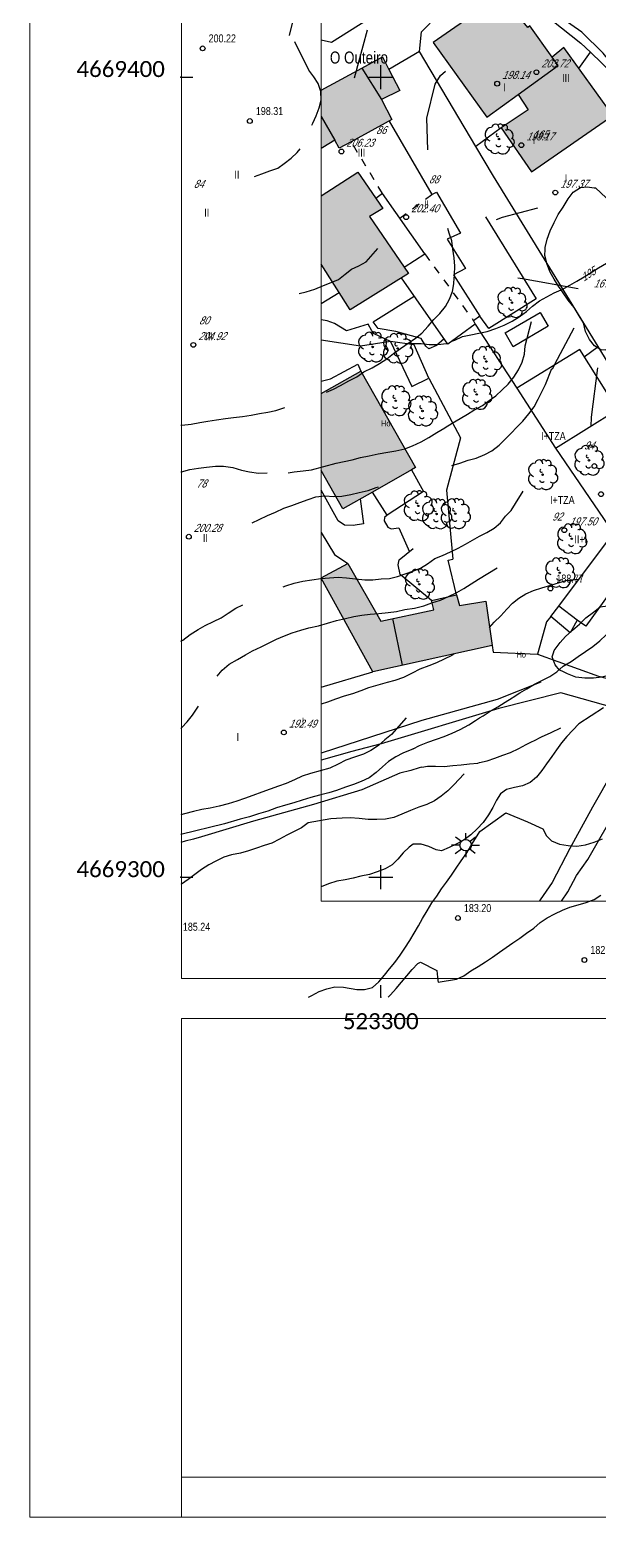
# Model space of a CAD drawing. Header units: metres. Extents: x 523256 to 524015, y 4669220 to 4669814.
# Drawn here: x 523256.1 to 523327.3, y 4669220 to 4669405.9 of the extents above; entities that cross this region are included whole.
import ezdxf
from ezdxf.enums import TextEntityAlignment as Align

# ---------------------------------------------------------------- set-up
doc = ezdxf.new("R2010")
doc.units = ezdxf.units.M
doc.header["$MEASUREMENT"] = 0
doc.header["$PDSIZE"] = -1
doc.linetypes.add('CONTINU', pattern=[0, 0])
doc.linetypes.add('DISCONT', pattern=[2, 1, -1])
for name, color, linetype in [('023000 Texto lugar', 7, 'Continuous'), ('031006 Cota terreno', 9, 'Continuous'), ('031007 Cota edificio', 7, 'Continuous'), ('032011 Curva cada 1 m', 40, 'Continuous'), ('032015 Curva cada 5 m', 34, 'Continuous'), ('032022 Curva cada 1 m de baja fiabilidad', 40, 'Continuous'), ('032023 Curva cada 5 m de baja fiabilidad', 34, 'Continuous'), ('033006 Texto cota terreno', 9, 'Continuous'), ('033007 Texto cota edificio', 9, 'Continuous'), ('033015 Texto curva maestra', 42, 'Continuous'), ('042002 Arroyo', 4, 'Continuous'), ('052001 Edificacion', 2, 'Continuous'), ('052004 Porche Tejavana', 7, 'Continuous'), ('052006 Division alturas', 9, 'Continuous'), ('052007 Medianera principal', 7, 'Continuous'), ('052016 Cobertizo', 7, 'Continuous'), ('052019 Cubierta edificio auxiliar', 9, 'DISCONT'), ('052020 Edificacion alero', 2, 'Continuous'), ('052024 Horreo', 7, 'Continuous'), ('052027 Edificacion por pie_alero', 2, 'Continuous'), ('053000 Textos varios', 7, 'Continuous'), ('053006 Texto altura edificio', 7, 'Continuous'), ('053009 Texto altura edificio predominante', 7, 'Continuous'), ('063002 Texto portal', 7, 'Continuous'), ('072001 Borde aglomerado u hormigon', 7, 'Continuous'), ('072003 Camino', 7, 'Continuous'), ('072027 Pavimento', 9, 'Continuous'), ('082001 Valla Alambrada', 7, 'ALAMBRADA'), ('082002 Muro Tapia', 6, 'Continuous'), ('082003 Puerta', 7, 'Continuous'), ('082009 Linde Antigua', 104, 'Continuous'), ('101001 Arbol', 3, 'Continuous'), ('102002 Zona arbolada', 3, 'MASA'), ('141002 Farola pie', 7, 'Continuous'), ('990001 Sombreados', 7, 'Continuous'), ('992007 Cuadricula', 7, 'Continuous'), ('993007 Textos cuadricula', 7, 'Continuous')]:
    doc.layers.add(name, color=color, linetype=linetype)
doc.layers.add('992006 Lineas cajetin', color=7, linetype='Continuous', lineweight=0)
doc.styles.add('Legend', font='calibri.ttf')
doc.styles.get("Standard").update_dxf_attribs({"font": 'arial.ttf'})
doc.linetypes.add('ALAMBRADA', pattern='A,3,[131,GEOGRAMA.SHX,S=0.5,R=0,X=0,Y=0],3', length=6)
doc.linetypes.add('MASA', pattern='A,0.0001,[130,GEOGRAMA.SHX,S=0.5,R=180,X=0,Y=0],-2.9', length=2.9001)

# ---------------------------------------------------------------- blocks, each defined once
blk = doc.blocks.new('COTAP')
at = {"color": 0}
blk.add_circle((0, 0), 0.3, dxfattribs=at)
blk = doc.blocks.new('ARBOL')
at = {"color": 0}
blk.add_circle((0, 0), 0.0939, dxfattribs=at)
for centre, radius, start, end in [((0.16, 1.55), 0.336, 23.1565, 160.4665), ((-0.9, 0.61), 0.852, 92.28, 254.58), ((-0.45, 1.37), 0.48, 359.2878, 173.6078), ((-0.15, 0.51), 0.192, 119.14, 310.56), ((0.7, 1.41), 0.384, 301.578, 139.328), ((1.05, 0.46), 0.708, 319.8556, 114.7656), ((1.31, -0.4), 0.612, 235.5275, 62.0275), ((-0.89, -0.54), 0.888, 142.64, 266.54), ((-0.48, -1.08), 0.72, 213.78, 295.32), ((-0.06, -0.61), 0.336, 189.64, 323.88), ((0.48, -1), 0.852, 224.67, 0.24)]:
    blk.add_arc(centre, radius, start, end, dxfattribs=at)
blk = doc.blocks.new('FAROLA')
at = {"color": 0}
for p, q in [((-0.71, 0), (-1.79, 0)), ((-1.26, 1.02), (-0.51, 0.49)), ((0, 0.71), (0, 1.51)), ((1.21, 0.98), (0.55, 0.45)), ((0.71, 0), (1.71, 0)), ((-1.3, -1.04), (-0.51, -0.48)), ((0, -0.71), (0, -1.51)), ((1.17, -1.04), (0.51, -0.49))]:
    blk.add_line(p, q, dxfattribs=at)
blk.add_circle((0, 0), 0.71, dxfattribs=at)

msp = doc.modelspace()

# ---------------------------------------------------------------- hatches: boundary and pattern name
at = {"layer": '990001 Sombreados', "true_color": 0xafafaf}
for points in [[(523321.44849, 4669402.49038), (523318.63849, 4669406.41038), (523318.39849, 4669406.18038), (523316.45849, 4669408.51038), (523315.33849, 4669407.66038), (523315.17849, 4669407.77038), (523315.01849, 4669407.87038), (523314.83849, 4669407.95038), (523314.65849, 4669408.01038), (523314.46849, 4669408.05038), (523314.27849, 4669408.08038), (523314.08849, 4669408.09038), (523313.89849, 4669408.08038), (523313.70849, 4669408.05038), (523313.52849, 4669408.00038), (523313.34849, 4669407.93038), (523312.64849, 4669408.54038), (523306.53849, 4669404.32038), (523313.25849, 4669394.97038), (523317.18849, 4669397.81038), (523322.19849, 4669401.44038)], [(523321.44849, 4669402.49038), (523322.89849, 4669403.69038), (523329.03849, 4669395.21038), (523318.84849, 4669388.15038), (523315.05849, 4669393.66038), (523318.44849, 4669395.89038), (523317.18849, 4669397.81038), (523322.19849, 4669401.44038)], [(523292.54849, 4669395.05654), (523292.54849, 4669398.35033), (523297.62849, 4669401.12038), (523300.20849, 4669402.52038), (523301.00849, 4669400.96038), (523302.37849, 4669398.31038), (523300.10849, 4669397.19038), (523301.36849, 4669394.68038), (523296.29849, 4669391.92038), (523294.81849, 4669391.11038), (523294.24849, 4669392.10038)], [(523292.54849, 4669391.06438), (523292.54849, 4669395.05654), (523294.24849, 4669392.10038), (523292.76849, 4669391.20038)], [(523292.54849, 4669385.13514), (523297.12849, 4669388.13038), (523300.26849, 4669383.57038), (523298.60849, 4669382.58038), (523303.47849, 4669375.43038), (523296.18849, 4669370.90038), (523292.54849, 4669376.61621)], [(523292.54849, 4669360.43696), (523297.51849, 4669363.26038), (523304.34849, 4669351.19038), (523303.85849, 4669350.91038), (523298.94849, 4669348.13038), (523295.25849, 4669346.04038), (523292.54849, 4669350.82746)], [(523292.54849, 4669337.42107), (523295.87849, 4669339.20038), (523300.01849, 4669332.01038), (523306.63849, 4669333.42038), (523306.34849, 4669334.56038), (523309.47849, 4669335.28038), (523309.82849, 4669333.96038), (523313.14849, 4669334.51038), (523313.92849, 4669328.94038), (523299.01849, 4669325.68038), (523292.54849, 4669337.37424)]]:
    msp.add_hatch(color=253, dxfattribs=at).paths.add_polyline_path(points, flags=0)

# ---------------------------------------------------------------- linework, layer by layer
at = {"layer": '032011 Curva cada 1 m'}
for points, elevation in [([(523288.6, 4669405.19), (523290.14, 4669411.53)], 198), ([(523296.73, 4669399.92), (523298.34, 4669405.91)], 197), ([(523291.4, 4669393.98), (523291.49, 4669394.23), (523291.92, 4669395.17), (523292.28, 4669396.16), (523292.53, 4669397.13), (523292.51, 4669398.2), (523292.19, 4669399.2), (523291.62, 4669400.03), (523291.02, 4669400.84), (523289.27, 4669404.42)], 198), ([(523305.9, 4669390.92), (523305.78, 4669394.87), (523306.79, 4669399.09), (523307.46, 4669400.18), (523308.09, 4669400.72)], 196), ([(523284.19, 4669387.55), (523285.12, 4669387.91), (523286.14, 4669388.26), (523287.11, 4669388.61), (523287.91, 4669389.21), (523288.78, 4669389.88), (523289.53, 4669390.58), (523289.92, 4669391.03)], 198), ([(523319.61, 4669383.63), (523315.2, 4669382.46), (523314.42, 4669382.17)], 194), ([(523309.13, 4669374.16), (523309.15, 4669374.26), (523309.23, 4669375.27), (523309.26, 4669376.36), (523309.2, 4669377.42), (523309.03, 4669378.47), (523308.91, 4669379.52), (523308.55, 4669380.5), (523308.39, 4669381.06)], 196), ([(523289.78, 4669372.96), (523290.67, 4669373.15), (523291.75, 4669373.48), (523292.83, 4669373.95), (523293.8, 4669374.32), (523294.73, 4669374.7), (523295.55, 4669375.37), (523296.35, 4669375.99), (523297.27, 4669376.42), (523298.17, 4669376.91), (523299.64, 4669378.57)], 197), ([(523324.67, 4669373.51), (523317.73, 4669374.77), (523317.13, 4669374.88)], 193), ([(523311.64, 4669358.36), (523311.73, 4669358.42), (523312.71, 4669358.96), (523313.56, 4669359.57), (523314.38, 4669360.15), (523315.19, 4669360.9), (523315.94, 4669361.62), (523316.63, 4669362.48), (523317.22, 4669363.42), (523317.68, 4669364.35), (523317.99, 4669365.37), (523318.05, 4669366.39), (523318.85, 4669369.45)], 194), ([(523324.14, 4669368.63), (523321.74, 4669364.07), (523321.44, 4669363.46)], 192), ([(523293.23, 4669360.63), (523294.08, 4669361), (523294.98, 4669361.46), (523295.99, 4669362.02), (523296.99, 4669362.54), (523297.89, 4669363.15), (523298.94, 4669363.67), (523299.84, 4669364.18), (523300.75, 4669364.77), (523301.61, 4669365.44), (523302.46, 4669366.09), (523303.01, 4669366.45)], 196), ([(523308.9, 4669351.45), (523309.87, 4669351.76), (523310.95, 4669352.11), (523311.92, 4669352.37), (523313, 4669352.82), (523313.9, 4669353.29), (523314.83, 4669353.98), (523315.58, 4669354.76), (523316.29, 4669355.48), (523317.04, 4669356.24), (523317.76, 4669356.98), (523318.5, 4669357.9), (523319.19, 4669358.78), (523319.68, 4669359.75), (523320.16, 4669360.66), (523320.59, 4669361.57), (523321.39, 4669363.59)], 193), ([(523327.09, 4669363.64), (523326.3, 4669357.49), (523326.28, 4669356.34)], 191), ([(523275, 4669356.48018), (523275.1, 4669356.49), (523276.29, 4669356.63), (523277.37, 4669356.81), (523278.39, 4669356.97), (523279.44, 4669357.17), (523280.6, 4669357.31), (523281.6, 4669357.43), (523282.71, 4669357.58), (523283.78, 4669357.72), (523284.84, 4669357.94), (523285.86, 4669358.12), (523286.88, 4669358.34), (523287.88, 4669358.64), (523287.99, 4669358.68)], 196), ([(523288.4, 4669350.55), (523289.19, 4669350.64), (523290.31, 4669350.77), (523291.32, 4669350.89), (523294.42, 4669351.74), (523296.43, 4669352.17), (523297.48, 4669352.44), (523298.54, 4669352.64), (523299.69, 4669352.9), (523300.87, 4669353.1), (523301.88, 4669353.3), (523303, 4669353.55), (523303.96, 4669353.91), (523305.06, 4669354.41), (523306.01, 4669354.96), (523307, 4669355.57), (523308.03, 4669356.16), (523308.07, 4669356.19)], 194), ([(523275, 4669350.63763), (523275.07, 4669350.67), (523276.14, 4669350.94), (523277.2, 4669351.12), (523278.2, 4669351.24), (523279.33, 4669351.38), (523280.33, 4669351.37), (523281.5, 4669351.2), (523282.6, 4669350.87), (523283.59, 4669350.67), (523284.7, 4669350.5), (523285.78, 4669350.53)], 194), ([(523283.92, 4669344.28), (523284.81, 4669344.7), (523285.82, 4669345.19), (523286.85, 4669345.63), (523287.88, 4669346.1), (523288.86, 4669346.47), (523289.86, 4669346.81), (523290.91, 4669347.22), (523291.89, 4669347.55), (523293.01, 4669347.65), (523294.14, 4669347.58), (523295.14, 4669347.62), (523296.24, 4669347.81), (523297.3, 4669348.09), (523298.43, 4669348.34), (523299.44, 4669348.68), (523299.71, 4669348.77)], 193), ([(523287.78, 4669336.27), (523288.11, 4669336.4), (523289.18, 4669336.74), (523290.26, 4669336.99), (523291.4, 4669337.16), (523292.5, 4669337.34), (523293.58, 4669337.42), (523294.66, 4669337.48), (523295.71, 4669337.43), (523296.86, 4669337.3), (523297.99, 4669337.18), (523299, 4669337.18), (523300.06, 4669337.28), (523301.11, 4669337.32), (523302.1, 4669337.57), (523303.05, 4669337.9), (523304, 4669338.23), (523304.95, 4669338.61), (523305.86, 4669339.14), (523306.78, 4669339.81), (523307.73, 4669340.22), (523308.73, 4669340.65), (523309.69, 4669341.11), (523310.58, 4669341.63), (523311.46, 4669342.12), (523312.35, 4669342.6), (523313.26, 4669343.06), (523314.17, 4669343.6), (523314.97, 4669344.27), (523315.59, 4669345.11), (523316.3, 4669345.83), (523316.86, 4669346.69), (523317.81, 4669348.24)], 192), ([(523279.54, 4669325.1), (523280.16, 4669325.85), (523281.06, 4669326.64), (523282.07, 4669327.19), (523283.07, 4669327.78), (523283.96, 4669328.28), (523285.03, 4669328.8), (523286.05, 4669329.29), (523286.97, 4669329.74), (523287.96, 4669330.18), (523288.93, 4669330.53), (523289.99, 4669330.89), (523291.01, 4669331.16), (523292.22, 4669331.43), (523293.32, 4669331.73), (523294.48, 4669332.08), (523295.57, 4669332.34), (523296.64, 4669332.58), (523297.62, 4669332.76), (523298.67, 4669332.88), (523299.75, 4669332.97), (523300.91, 4669333.06), (523301.98, 4669333.2), (523303.03, 4669333.44), (523304.22, 4669333.62), (523305.38, 4669333.91), (523306.4, 4669334.27), (523307.48, 4669334.62), (523308.49, 4669335.08), (523309.52, 4669335.59), (523310.41, 4669336.08), (523311.32, 4669336.67), (523312.21, 4669337.26), (523314.57, 4669338.67)], 191), ([(523275, 4669329.49818), (523275.26, 4669329.64), (523276.16, 4669330.34), (523277.15, 4669330.96), (523278.05, 4669331.45), (523279.07, 4669331.95), (523280.03, 4669332.42), (523280.9, 4669332.98), (523281.87, 4669333.6), (523282.74, 4669334.05)], 192), ([(523312.36, 4669319.91), (523312.8, 4669320.18), (523313.68, 4669320.73), (523314.63, 4669321.27), (523315.58, 4669321.86), (523316.43, 4669322.43), (523316.56, 4669322.5)], 188), ([(523275, 4669318.5974), (523275.1, 4669318.7), (523275.8, 4669319.42), (523276.47, 4669320.23), (523277.14, 4669321.24), (523277.22, 4669321.36)], 191), ([(523303.18, 4669319.9), (523301.34, 4669317.82), (523300.53, 4669317.17), (523299.7, 4669316.47), (523298.77, 4669315.83), (523297.85, 4669315.39), (523296.72, 4669315.01), (523295.64, 4669314.61), (523294.66, 4669314.12), (523293.63, 4669313.64), (523292.44, 4669313.28), (523291.21, 4669312.96), (523290.15, 4669312.61), (523289.2, 4669312.17), (523288.19, 4669311.72), (523287.23, 4669311.38), (523286.16, 4669311), (523285.12, 4669310.62), (523284.01, 4669310.22), (523282.95, 4669309.84), (523281.98, 4669309.49), (523280.93, 4669309.18), (523279.79, 4669308.88), (523278.66, 4669308.64), (523277.61, 4669308.44), (523276.6, 4669308.19), (523275.47, 4669307.91), (523275, 4669307.77327)], 189), ([(523321.31, 4669318.1), (523322.51, 4669318.67)], 187), ([(523304.05, 4669316.03), (523303.87, 4669315.94), (523302.77, 4669315.51), (523301.87, 4669315.05), (523300.98, 4669314.46), (523300.23, 4669313.79), (523299.41, 4669313.09), (523298.53, 4669312.4), (523297.53, 4669311.94), (523296.58, 4669311.6), (523295.58, 4669311.23), (523294.45, 4669310.84), (523293.49, 4669310.54), (523292.33, 4669310.24), (523291.26, 4669309.94), (523290.15, 4669309.62), (523289.12, 4669309.29), (523288.07, 4669309.01), (523286.94, 4669308.66), (523285.88, 4669308.26), (523284.72, 4669307.92), (523283.57, 4669307.54), (523282.43, 4669307.24), (523280.46, 4669306.65), (523275, 4669305.33648)], 188), ([(523312.37, 4669314.31), (523313.3, 4669314.55), (523314.25, 4669314.86), (523315.25, 4669315.23), (523316.23, 4669315.57), (523317.26, 4669316.1), (523318.19, 4669316.59), (523318.95, 4669316.94)], 187), ([(523305.12, 4669313.73), (523304.79, 4669313.66), (523303.77, 4669313.33), (523302.39, 4669312.98), (523297.62, 4669310.92), (523291.58, 4669309.09), (523284.08, 4669306.98), (523277.6, 4669305.04), (523276.6, 4669304.76), (523275.55, 4669304.48), (523275, 4669304.34531)], 187), ([(523310.45, 4669312.9), (523309.13, 4669311.53), (523308.38, 4669310.78), (523307.55, 4669310.14), (523306.73, 4669309.54), (523305.76, 4669309.08), (523304.76, 4669308.73), (523303.7, 4669308.35), (523302.62, 4669307.86), (523301.64, 4669307.45), (523300.59, 4669307.26), (523299.49, 4669307.19), (523298.41, 4669307.21), (523297.29, 4669307.35), (523296.18, 4669307.4), (523295.16, 4669307.36), (523293.75, 4669307.27), (523290.93, 4669306.78), (523290.08, 4669306.17), (523289.18, 4669305.71), (523288.27, 4669305.25), (523287.32, 4669304.73), (523286.38, 4669304.26), (523285.42, 4669303.94), (523284.45, 4669303.61), (523283.44, 4669303.31), (523282.44, 4669303), (523281.35, 4669302.78), (523280.36, 4669302.49), (523279.39, 4669302), (523278.5, 4669301.53), (523277.57, 4669300.95), (523276.74, 4669300.35), (523275.9, 4669299.71), (523275.07, 4669299.14), (523275, 4669299.10033)], 186), ([(523290.97286, 4669285), (523291.38, 4669285.19), (523292.31, 4669285.69), (523293.24, 4669286.06), (523294.26, 4669286.28), (523295.33, 4669286.27), (523297.02, 4669285.97), (523297.98, 4669285.96), (523298.98, 4669286.19), (523299.78, 4669286.92), (523300.48, 4669287.75), (523301.11, 4669288.55), (523301.75, 4669289.35), (523302.41, 4669290.27), (523303.02, 4669291.12), (523303.65, 4669292.09), (523304.18, 4669293), (523304.72, 4669293.93), (523305.24, 4669294.83), (523305.79, 4669295.81), (523306.4, 4669296.78), (523307.02, 4669297.63), (523307.61, 4669298.53), (523308.23, 4669299.39), (523308.86, 4669300.23), (523309.44, 4669301.11), (523310.05, 4669302.03), (523310.76, 4669303.05), (523311.27, 4669303.91), (523311.83, 4669304.82), (523312.38, 4669305.71), (523315.64, 4669308.05), (523318.35, 4669306.93), (523320.29, 4669306.06), (523320.71, 4669305.16), (523321.35, 4669304.53), (523322.37, 4669304.13), (523323.42, 4669303.94), (523324.53, 4669303.89), (523325.62, 4669304.05), (523326.7, 4669304.37), (523327.74, 4669304.78)], 184), ([(523300.90741, 4669285), (523301.2, 4669285.3), (523301.93, 4669286.1), (523302.59, 4669286.86), (523303.28, 4669287.67), (523303.93, 4669288.45), (523304.63, 4669289.2), (523304.95, 4669289.38), (523307.03, 4669288.34), (523307.15, 4669287.09), (523307.18, 4669286.86), (523309.49, 4669287.27), (523310.41, 4669287.67), (523311.28, 4669288.28), (523312.2, 4669288.85), (523313.12, 4669289.42), (523313.99, 4669290.01), (523314.85, 4669290.61), (523315.68, 4669291.22), (523316.52, 4669291.79), (523317.41, 4669292.38), (523318.24, 4669292.99), (523319.13, 4669293.64), (523319.93, 4669294.32), (523320.83, 4669294.92), (523321.79, 4669295.43), (523322.71, 4669295.88), (523323.66, 4669296.24), (523324.71, 4669296.56), (523325.69, 4669296.84), (523326.68, 4669297.21), (523327.53, 4669297.77)], 183)]:
    msp.add_lwpolyline(points, dxfattribs=dict(at, elevation=elevation))
at = {"layer": '032015 Curva cada 5 m'}
for points, elevation in [([(523308.89849, 4669366.97038), (523309.27849, 4669367.13038), (523310.22849, 4669367.56038), (523311.27849, 4669367.79038), (523312.26849, 4669367.98038), (523313.32849, 4669368.18038), (523314.37849, 4669368.56038), (523315.41849, 4669368.97038), (523316.41849, 4669369.48038), (523317.31849, 4669370.04038), (523318.20849, 4669370.69038), (523318.98849, 4669371.36038), (523319.83849, 4669372.04038), (523320.77849, 4669372.54038), (523321.70849, 4669373.04038), (523322.56849, 4669373.39038)], 195), ([(523303.02849, 4669366.69038), (523304.03849, 4669366.68038), (523305.06849, 4669366.68038), (523306.06849, 4669366.59038), (523307.13849, 4669366.58038), (523308.23849, 4669366.70038), (523308.29849, 4669366.73038)], 195), ([(523313.60849, 4669331.22038), (523314.18849, 4669331.88038), (523315.00849, 4669332.65038), (523315.74849, 4669333.48038), (523316.46849, 4669334.24038), (523317.26849, 4669334.86038), (523318.13849, 4669335.40038), (523319.10849, 4669335.81038), (523320.13849, 4669336.14038), (523321.27849, 4669336.49038), (523322.34849, 4669336.82038), (523323.30849, 4669337.11038), (523324.79849, 4669337.25038)], 190), ([(523309.19849, 4669327.91038), (523308.89849, 4669327.69038), (523307.92849, 4669327.24038), (523306.95849, 4669326.80038), (523305.99849, 4669326.42038), (523304.89849, 4669326.01038), (523303.93849, 4669325.48038), (523302.83849, 4669324.96038), (523301.77849, 4669324.59038), (523300.80849, 4669324.33038), (523299.61849, 4669324.01038), (523298.46849, 4669323.68038), (523297.48849, 4669323.27038), (523296.47849, 4669322.92038), (523295.43849, 4669322.63038), (523294.35849, 4669322.24038), (523293.31849, 4669321.86038), (523292.54849, 4669321.63638)], 190), ([(523327.85849, 4669321.17038), (523324.75849, 4669319.17038), (523324.02849, 4669318.37038), (523323.28849, 4669317.59038), (523322.58849, 4669316.78038), (523321.97849, 4669315.91038), (523321.37849, 4669315.08038), (523320.71849, 4669314.17038), (523320.12849, 4669313.33038), (523319.46849, 4669312.50038), (523318.68849, 4669311.84038), (523317.70849, 4669311.43038), (523316.73849, 4669311.20038), (523315.72849, 4669310.95038), (523314.97849, 4669310.42038), (523314.48849, 4669309.63038), (523314.02849, 4669308.72038), (523313.47849, 4669307.79038), (523312.80849, 4669306.84038), (523312.07849, 4669306.02038), (523311.26849, 4669305.31038), (523310.43849, 4669304.68038), (523309.50849, 4669304.15038), (523308.54849, 4669303.69038), (523307.60849, 4669303.30038), (523306.93849, 4669303.40038), (523306.02849, 4669303.83038), (523305.05849, 4669304.14038), (523304.04849, 4669304.13038), (523303.55849, 4669303.74038), (523302.78849, 4669303.04038), (523302.12849, 4669302.24038), (523301.41849, 4669301.53038), (523300.54849, 4669301.04038), (523299.55849, 4669300.65038), (523298.58849, 4669300.35038), (523297.51849, 4669300.13038), (523296.53849, 4669299.89038), (523295.53849, 4669299.67038), (523294.49849, 4669299.50038), (523293.47849, 4669299.17038), (523292.54849, 4669298.7813)], 185)]:
    msp.add_lwpolyline(points, dxfattribs=dict(at, elevation=elevation))
at = {"layer": '032022 Curva cada 1 m de baja fiabilidad'}
for points, elevation in [([(523303.01, 4669366.45), (523303.37, 4669366.7), (523304.35, 4669367.37), (523305.14, 4669367.99), (523305.94, 4669368.88), (523306.64, 4669369.7), (523307.4, 4669370.43), (523308.1, 4669371.32), (523308.61, 4669372.22), (523308.96, 4669373.2), (523309.13, 4669374.16)], 196), ([(523308.07, 4669356.19), (523308.95, 4669356.75), (523309.93, 4669357.34), (523310.83, 4669357.85), (523311.64, 4669358.36)], 194), ([(523316.56, 4669322.5), (523317.41, 4669323.02), (523318.28, 4669323.55), (523319.21, 4669324.1), (523320.13, 4669324.56), (523321.13, 4669325.06), (523322.03, 4669325.66), (523322.82, 4669326.35), (523323.81, 4669326.95), (523324.71, 4669327.59), (523325.6, 4669328.19), (523326.51, 4669328.83), (523327.4, 4669329.55), (523328.18, 4669330.3), (523329, 4669330.95), (523329.8, 4669331.72), (523331.26, 4669332.71)], 188), ([(523304.05, 4669316.03), (523304.85, 4669316.45), (523305.89, 4669316.87), (523306.96, 4669317.25), (523307.92, 4669317.6), (523308.95, 4669318), (523309.94, 4669318.46), (523311.01, 4669319.05), (523311.85, 4669319.6), (523312.36, 4669319.91)], 188), ([(523318.95, 4669316.94), (523319.14, 4669317.03), (523320.09, 4669317.53), (523321.31, 4669318.1)], 187), ([(523305.12, 4669313.73), (523305.85, 4669313.89), (523306.86, 4669313.88), (523307.94, 4669313.84), (523309.02, 4669313.95), (523310.04, 4669314.05), (523311.12, 4669314.16), (523312.14, 4669314.25), (523312.37, 4669314.31)], 187)]:
    msp.add_lwpolyline(points, dxfattribs=dict(at, elevation=elevation))
at = {"layer": '032023 Curva cada 5 m de baja fiabilidad', "elevation": 195}
msp.add_lwpolyline([(523322.56849, 4669373.39038), (523322.68849, 4669373.44038), (523323.63849, 4669373.98038), (523324.53849, 4669374.49038), (523325.42849, 4669375.03038), (523326.30849, 4669375.59038), (523327.22849, 4669376.17038), (523328.21849, 4669376.75038), (523329.10849, 4669377.32038), (523330.05849, 4669377.96038), (523330.78849, 4669378.66038), (523331.62849, 4669379.39038), (523331.70849, 4669379.49038)], dxfattribs=at)
at = {"layer": '042002 Arroyo', "flags": 128}
msp.add_lwpolyline([(523320.02849, 4669324.38038), (523314.54849, 4669322.19038), (523305.14849, 4669319.58038), (523292.54849, 4669315.50707)], dxfattribs=at)
at = {"layer": '052001 Edificacion', "flags": 128}
msp.add_lwpolyline([(523292.54849, 4669398.35033), (523297.62849, 4669401.12038), (523300.20849, 4669402.52038), (523301.00849, 4669400.96038)], dxfattribs=at)
at = {"layer": '052004 Porche Tejavana', "flags": 128}
for points in [[(523324.78849, 4669401.08038), (523326.21849, 4669403.09038), (523329.00849, 4669400.39038), (523330.89849, 4669396.91038)], [(523317.02849, 4669361.12038), (523321.86849, 4669353.63038), (523329.61849, 4669358.43038), (523324.87849, 4669365.94038), (523317.02849, 4669361.12038)], [(523303.85849, 4669350.91038), (523305.35849, 4669348.21038), (523300.79849, 4669345.25038), (523298.94849, 4669348.13038)], [(523321.28849, 4669332.57038), (523322.26849, 4669333.88038)], [(523324.56849, 4669332.13038), (523323.67849, 4669330.55038), (523321.28849, 4669332.57038)]]:
    msp.add_lwpolyline(points, dxfattribs=at)
at = {"layer": '052006 Division alturas', "flags": 128}
for points in [[(523297.62849, 4669401.12038), (523300.10849, 4669397.19038)], [(523302.73849, 4669326.49038), (523301.52849, 4669332.33038)]]:
    msp.add_lwpolyline(points, dxfattribs=at)
at = {"layer": '052007 Medianera principal', "flags": 128}
for points in [[(523317.18849, 4669397.81038), (523322.19849, 4669401.44038), (523321.44849, 4669402.49038)], [(523292.54849, 4669395.05654), (523294.24849, 4669392.10038)]]:
    msp.add_lwpolyline(points, dxfattribs=at)
at = {"layer": '052016 Cobertizo', "flags": 128}
for points in [[(523301.03849, 4669394.50038), (523306.36849, 4669385.31038), (523306.95849, 4669385.59038), (523309.95849, 4669380.50038), (523308.30849, 4669379.73038), (523310.58849, 4669376.07038), (523309.10849, 4669375.26038), (523312.37849, 4669370.12038), (523311.60849, 4669369.55038), (523311.81849, 4669369.10038), (523308.38849, 4669366.60038), (523302.60849, 4669374.89038)], [(523302.91849, 4669376.25038), (523305.50849, 4669377.89038), (523300.20849, 4669385.45038), (523299.39849, 4669384.84038)], [(523294.81849, 4669373.05038), (523292.54849, 4669371.66743)], [(523306.02849, 4669362.38038), (523304.19849, 4669366.52038), (523301.23849, 4669366.95038), (523303.88849, 4669361.34038), (523306.02849, 4669362.38038)], [(523322.26849, 4669333.88038), (523329.11849, 4669343.00038), (523332.39849, 4669340.75038), (523325.66849, 4669331.36038), (523324.56849, 4669332.13038)], [(523324.56849, 4669332.13038), (523322.26849, 4669333.88038)]]:
    msp.add_lwpolyline(points, dxfattribs=at)
at = {"layer": '052019 Cubierta edificio auxiliar', "flags": 128}
for points in [[(523300.20849, 4669385.45038), (523296.29849, 4669391.92038)], [(523302.37849, 4669382.35038), (523306.36849, 4669385.31038)], [(523305.50849, 4669377.89038), (523311.60849, 4669369.55038)]]:
    msp.add_lwpolyline(points, dxfattribs=at)
at = {"layer": '052020 Edificacion alero', "flags": 128}
for points in [[(523321.44849, 4669402.49038), (523318.63849, 4669406.41038), (523318.39849, 4669406.18038), (523316.45849, 4669408.51038), (523315.33849, 4669407.66038), (523315.17849, 4669407.77038), (523315.01849, 4669407.87038), (523314.83849, 4669407.95038), (523314.65849, 4669408.01038), (523314.46849, 4669408.05038), (523314.27849, 4669408.08038), (523314.08849, 4669408.09038), (523313.89849, 4669408.08038), (523313.70849, 4669408.05038), (523313.52849, 4669408.00038), (523313.34849, 4669407.93038), (523312.64849, 4669408.54038), (523306.53849, 4669404.32038)], [(523306.53849, 4669404.32038), (523313.25849, 4669394.97038), (523317.18849, 4669397.81038)], [(523317.18849, 4669397.81038), (523318.44849, 4669395.89038), (523315.05849, 4669393.66038), (523318.84849, 4669388.15038), (523329.03849, 4669395.21038), (523322.89849, 4669403.69038), (523321.44849, 4669402.49038)], [(523292.54849, 4669385.13514), (523297.12849, 4669388.13038), (523300.26849, 4669383.57038), (523298.60849, 4669382.58038), (523303.47849, 4669375.43038)], [(523303.47849, 4669375.43038), (523296.18849, 4669370.90038), (523292.54849, 4669376.61621)], [(523292.54849, 4669337.42107), (523295.87849, 4669339.20038), (523300.01849, 4669332.01038), (523306.63849, 4669333.42038), (523306.34849, 4669334.56038), (523309.47849, 4669335.28038), (523309.82849, 4669333.96038), (523313.14849, 4669334.51038), (523313.92849, 4669328.94038)], [(523313.92849, 4669328.94038), (523299.01849, 4669325.68038), (523292.54849, 4669337.37424)]]:
    msp.add_lwpolyline(points, dxfattribs=at)
at = {"layer": '052024 Horreo', "flags": 128}
msp.add_lwpolyline([(523315.55849, 4669368.02038), (523319.94849, 4669370.59038), (523320.95849, 4669368.86038), (523316.57849, 4669366.29038), (523315.55849, 4669368.02038)], dxfattribs=at)
at = {"layer": '052027 Edificacion por pie_alero', "flags": 128}
for points in [[(523301.00849, 4669400.96038), (523302.37849, 4669398.31038), (523300.10849, 4669397.19038), (523301.36849, 4669394.68038), (523296.29849, 4669391.92038), (523294.81849, 4669391.11038), (523294.24849, 4669392.10038)], [(523294.24849, 4669392.10038), (523292.76849, 4669391.20038), (523292.54849, 4669391.06438)], [(523292.54849, 4669360.43696), (523297.51849, 4669363.26038)], [(523297.51849, 4669363.26038), (523304.34849, 4669351.19038), (523303.85849, 4669350.91038), (523298.94849, 4669348.13038), (523295.25849, 4669346.04038), (523292.54849, 4669350.82746)]]:
    msp.add_lwpolyline(points, dxfattribs=at)
at = {"layer": '072001 Borde aglomerado u hormigon', "flags": 128}
msp.add_lwpolyline([(523382.55849, 4669382.49038), (523381.23849, 4669383.56038), (523377.49849, 4669378.49038), (523371.85849, 4669371.66038), (523361.79849, 4669361.92038), (523360.91849, 4669361.64038), (523359.78849, 4669361.57038), (523355.21849, 4669363.07038), (523349.35849, 4669366.19038), (523344.52849, 4669368.87038), (523341.18849, 4669371.94038), (523338.66849, 4669377.42038), (523336.13849, 4669383.86038), (523333.98849, 4669391.09038), (523331.72849, 4669397.23038), (523330.13849, 4669400.10038), (523327.80849, 4669402.97038), (523325.12849, 4669405.62038), (523319.53849, 4669409.51038)], dxfattribs=at)
at = {"layer": '072003 Camino', "flags": 128}
for points in [[(523355.82849, 4669360.21038), (523356.50849, 4669360.58038), (523356.79849, 4669360.38038), (523356.82849, 4669359.94038), (523356.70849, 4669359.39038), (523355.73849, 4669356.20038), (523353.17849, 4669349.95038), (523350.32849, 4669343.83038), (523347.90849, 4669338.96038), (523343.45849, 4669333.15038), (523336.12849, 4669324.41038), (523331.58849, 4669317.67038), (523326.48849, 4669308.75038), (523323.65849, 4669303.58038), (523321.42849, 4669299.35038), (523319.93849, 4669297.16038), (523319.82751, 4669297.00038)], [(523322.62009, 4669297.00038), (523323.40849, 4669298.16038), (523324.48849, 4669300.21038), (523325.89849, 4669302.20038), (523329.69849, 4669308.81038), (523333.96849, 4669316.21038), (523339.64849, 4669324.19038), (523346.74849, 4669332.06038)]]:
    msp.add_lwpolyline(points, dxfattribs=at)
at = {"layer": '072027 Pavimento', "flags": 128}
for points in [[(523301.86849, 4669368.20038), (523299.66849, 4669368.56038), (523299.04849, 4669369.40038), (523304.19849, 4669372.61038)], [(523301.23849, 4669366.95038), (523299.16849, 4669367.89038), (523298.86849, 4669368.26038), (523298.42849, 4669369.13038), (523295.70849, 4669368.28038), (523294.21849, 4669369.18038), (523293.27849, 4669369.55038), (523292.54849, 4669369.67448)], [(523292.54849, 4669361.99755), (523293.71849, 4669362.28038), (523297.11849, 4669364.12038), (523297.51849, 4669363.26038)], [(523297.42849, 4669347.27038), (523297.84849, 4669344.15038), (523296.53849, 4669343.94038), (523295.45849, 4669344.01038), (523294.65849, 4669344.54038), (523292.54849, 4669348.35904)], [(523300.79849, 4669345.25038), (523300.44849, 4669344.93038), (523300.41849, 4669344.52038), (523300.86849, 4669343.76038), (523301.28849, 4669343.52038), (523302.24849, 4669343.66038), (523303.57849, 4669340.68038)], [(523292.54849, 4669343.07367), (523294.22849, 4669340.33038), (523295.87849, 4669339.20038)]]:
    msp.add_lwpolyline(points, dxfattribs=at)
at = {"layer": '082001 Valla Alambrada', "flags": 128}
for points in [[(523301.23849, 4669366.95038), (523297.44849, 4669366.37038), (523292.54849, 4669367.11866)], [(523306.02849, 4669362.38038), (523309.98849, 4669354.92038), (523308.22849, 4669348.38038), (523309.01849, 4669339.75038)], [(523313.92849, 4669328.94038), (523314.04849, 4669328.12038), (523319.60849, 4669327.87038)], [(523292.54849, 4669323.75555), (523299.01849, 4669325.68038)]]:
    msp.add_lwpolyline(points, dxfattribs=at)
at = {"layer": '082002 Muro Tapia', "flags": 128}
for points in [[(523311.91012, 4669391.3216), (523304.82849, 4669403.19038), (523305.08849, 4669405.65038), (523309.28849, 4669410.00038)], [(523292.54849, 4669404.64089), (523293.84849, 4669404.34038), (523299.45849, 4669407.90038)], [(523325.00849, 4669404.24038), (523326.21849, 4669403.09038)], [(523315.05849, 4669393.66038), (523311.91012, 4669391.3216)], [(523327.18839, 4669366.32031), (523314.11849, 4669387.62038), (523311.91012, 4669391.3216)], [(523313.10849, 4669382.53038), (523319.42849, 4669372.26038), (523313.52849, 4669368.59038), (523312.37849, 4669370.12038)], [(523307.91849, 4669367.28038), (523306.98849, 4669366.45038), (523306.01849, 4669366.04038), (523305.65849, 4669366.35038), (523305.03849, 4669367.33038), (523301.86849, 4669368.20038)], [(523311.81849, 4669369.10038), (523317.02849, 4669361.12038)], [(523325.43849, 4669365.05038), (523327.18839, 4669366.32031)], [(523334.04849, 4669355.14038), (523327.18839, 4669366.32031)], [(523321.28849, 4669332.57038), (523320.72849, 4669331.90038), (523319.60849, 4669327.87038), (523327.23849, 4669325.10038), (523332.02849, 4669323.85038), (523335.47849, 4669325.10038), (523342.75849, 4669333.95038), (523347.38849, 4669340.42038), (523351.20849, 4669347.62038), (523355.84849, 4669358.56038), (523355.82849, 4669360.21038)], [(523321.86849, 4669353.63038), (523329.11849, 4669343.00038), (523329.64849, 4669344.27038)], [(523306.34849, 4669334.56038), (523302.43849, 4669337.82038), (523302.15849, 4669339.03038), (523302.28849, 4669339.66038), (523304.06849, 4669341.06038)], [(523309.47849, 4669335.28038), (523308.42849, 4669339.61038), (523309.01849, 4669339.75038)]]:
    msp.add_lwpolyline(points, dxfattribs=at)
at = {"layer": '082003 Puerta', "flags": 128}
for points in [[(523318.96849, 4669409.04038), (523325.00849, 4669404.24038)], [(523304.82849, 4669403.19038), (523301.00849, 4669400.96038)]]:
    msp.add_lwpolyline(points, dxfattribs=at)
at = {"layer": '082009 Linde Antigua', "flags": 128}
msp.add_lwpolyline([(523333.17849, 4669320.03038), (523322.51849, 4669323.02038), (523314.76849, 4669321.06038), (523300.03849, 4669316.67038), (523296.38849, 4669315.71038), (523292.54849, 4669314.60535)], dxfattribs=at)
at = {"layer": '102002 Zona arbolada', "flags": 128}
for points in [[(523329.49849, 4669383.69038), (523330.15849, 4669382.45038), (523330.75849, 4669381.50038), (523331.33849, 4669380.47038), (523331.70849, 4669379.49038), (523331.76849, 4669379.37038), (523332.06849, 4669378.21038), (523332.08849, 4669377.21038), (523331.74849, 4669376.53038), (523330.97849, 4669375.83038), (523330.29849, 4669374.96038), (523329.80849, 4669373.95038), (523329.41849, 4669372.96038), (523329.32849, 4669371.95038), (523329.23849, 4669370.89038), (523329.18849, 4669370.36038), (523329.12849, 4669369.71038), (523328.98849, 4669368.66038), (523328.84849, 4669367.53038), (523328.62849, 4669366.50038), (523328.14849, 4669365.88038), (523327.52849, 4669365.89038), (523326.74849, 4669366.41038), (523326.08849, 4669367.18038), (523325.61849, 4669368.19038), (523325.61849, 4669368.21038), (523325.33849, 4669369.26038), (523324.82849, 4669370.16038), (523324.17849, 4669371.19038), (523323.42849, 4669372.13038), (523322.80849, 4669373.05038), (523322.56849, 4669373.39038), (523322.23849, 4669373.88038), (523321.68849, 4669374.72038), (523321.18849, 4669375.62038), (523320.82849, 4669376.59038), (523320.52849, 4669377.69038), (523320.55849, 4669378.45038), (523320.56849, 4669378.71038), (523320.82849, 4669379.74038), (523321.20849, 4669380.76038), (523321.70849, 4669381.82038), (523322.19849, 4669382.80038), (523322.79849, 4669383.74038), (523323.43849, 4669384.76038), (523324.04849, 4669385.59038), (523324.97849, 4669386.19038), (523325.81849, 4669386.28038), (523326.67849, 4669386.16038), (523326.83849, 4669386.15038), (523329.49849, 4669383.69038)], [(523331.76849, 4669329.14038), (523330.90849, 4669327.56038), (523330.35849, 4669326.71038), (523329.91849, 4669326.31038), (523329.53849, 4669325.96038), (523328.61849, 4669325.26038), (523327.66849, 4669324.98038), (523326.58849, 4669324.86038), (523325.51849, 4669324.86038), (523324.41849, 4669325.01038), (523323.36849, 4669325.40038), (523322.66849, 4669325.73038), (523322.33849, 4669325.89038), (523321.79849, 4669326.52038), (523321.44849, 4669327.55038), (523321.59849, 4669328.03038), (523321.68849, 4669328.31038), (523322.41849, 4669329.32038), (523323.11849, 4669330.07038), (523323.98849, 4669330.85038), (523324.84849, 4669331.61038), (523325.66849, 4669332.39038), (523326.59849, 4669333.12038), (523327.44849, 4669333.77038), (523328.36849, 4669333.92038), (523328.77849, 4669333.60038), (523329.47849, 4669332.62038), (523329.90849, 4669331.91038), (523330.07849, 4669331.66038), (523330.66849, 4669330.71038), (523331.16849, 4669329.83038), (523331.76849, 4669329.14038)]]:
    msp.add_lwpolyline(points, dxfattribs=at)
at = {"layer": '992006 Lineas cajetin'}
msp.add_line((523275.09698, 4669225.00077), (523275.09698, 4669220.00077), dxfattribs=at)
for points in [[(523256.09698, 4669814.00077), (524015.09698, 4669814.00077), (524015.09698, 4669220.0041), (523256.09698, 4669220.0041)], [(523275.09038, 4669809.00077), (524010.09698, 4669809.00077), (524010.09698, 4669287.31977), (523275.09038, 4669287.31977)], [(523275.09698, 4669282.31977), (524010.09698, 4669282.31977), (524010.09698, 4669225.00177), (523275.09698, 4669225.00177)]]:
    msp.add_lwpolyline(points, close=True, dxfattribs=at)
for points in [[(523292.54849, 4669297.00038), (523292.54849, 4669797.00038)], [(523992.54849, 4669297.00038), (523292.54849, 4669297.00038)]]:
    msp.add_lwpolyline(points, dxfattribs=at)
at = {"layer": '992006 Lineas cajetin', "linetype": 'CONTINU'}
msp.add_point((523292.54849, 4669297.00038), dxfattribs=at)
at = {"layer": '992007 Cuadricula'}
for points in [[(523300, 4669398.5), (523300, 4669401.5)], [(523275, 4669400), (523276.5, 4669400)], [(523298.5, 4669400), (523301.5, 4669400)], [(523300, 4669298.5), (523300, 4669301.5)], [(523275, 4669300), (523276.5, 4669300)], [(523298.5, 4669300), (523301.5, 4669300)], [(523300, 4669285), (523300, 4669286.5)]]:
    msp.add_lwpolyline(points, dxfattribs=at)
at = {"layer": '993007 Textos cuadricula'}
for p in [(523275, 4669400), (523275, 4669300), (523300, 4669285)]:
    msp.add_point(p, dxfattribs=at)

# ---------------------------------------------------------------- block references
at = {"layer": '031006 Cota terreno'}
for p in [(523277.72, 4669403.58, 200.22), (523283.63, 4669394.5, 198.31), (523327.55, 4669347.87, 188.97), (523321.22, 4669336.07, 188.77), (523309.65, 4669294.89, 183.2), (523325.47, 4669289.65, 182.4)]:
    msp.add_blockref('COTAP', p, dxfattribs=at)
at = {"layer": '031007 Cota edificio'}
for p in [(523319.47, 4669400.6, 203.72), (523314.56, 4669399.17, 198.14), (523295.08, 4669390.69, 206.23), (523317.59, 4669391.48, 198.17), (523321.83, 4669385.56, 197.37), (523303.18, 4669382.49, 202.4), (523276.56, 4669366.52, 204.92), (523326.72, 4669351.38, 195.86), (523276, 4669342.55, 200.28), (523322.96, 4669343.36, 197.5), (523287.88, 4669318.09, 192.49)]:
    msp.add_blockref('COTAP', p, dxfattribs=at)
at = {"layer": '101001 Arbol'}
for p in [(523314.78849, 4669392.25038), (523316.39849, 4669371.81038), (523298.97849, 4669366.26038), (523302.09849, 4669366.08038), (523313.20849, 4669364.45038), (523301.86849, 4669359.54038), (523311.99849, 4669360.33038), (523305.21849, 4669358.26038), (523326.03849, 4669352.10038), (523320.23849, 4669350.30038), (523304.68849, 4669346.40038), (523306.97849, 4669345.39038), (523309.31849, 4669345.43038), (523323.88849, 4669342.29038), (523304.81849, 4669336.61038), (523322.38849, 4669338.04038)]:
    msp.add_blockref('ARBOL', p, dxfattribs=at)
at = {"layer": '141002 Farola pie'}
msp.add_blockref('FAROLA', (523310.62, 4669304), dxfattribs=at)

# ---------------------------------------------------------------- texts
at = {"layer": '023000 Texto lugar', "width": 0.8}
msp.add_text('O Outeiro', height=1.5, dxfattribs=at).set_placement((523293.6392, 4669401.69038))
at = {"layer": '033006 Texto cota terreno', "width": 0.8}
for s, p in [('200.22', (523278.47, 4669404.33, 200.22)), ('198.31', (523284.38, 4669395.25, 198.31)), ('188.77', (523321.97, 4669336.82, 188.77)), ('183.20', (523310.4, 4669295.64, 183.2)), ('185.24', (523275.25, 4669293.3, 185.23)), ('182.41', (523326.22, 4669290.4, 182.4))]:
    msp.add_text(s, height=1, dxfattribs=at).set_placement(p)
at = {"layer": '033007 Texto cota edificio', "oblique": 25, "width": 0.8}
for s, p in [('203.72', (523320.07, 4669401.2, 203.72)), ('198.14', (523315.16, 4669399.77, 198.14)), ('206.23', (523295.68, 4669391.29, 206.23)), ('198.17', (523318.19, 4669392.08, 198.17)), ('197.37', (523322.43, 4669386.16, 197.37)), ('202.40', (523303.78, 4669383.09, 202.4)), ('204.92', (523277.16, 4669367.12, 204.92)), ('200.28', (523276.6, 4669343.15, 200.28)), ('197.50', (523323.56, 4669343.96, 197.5)), ('192.49', (523288.48, 4669318.69, 192.49))]:
    msp.add_text(s, height=1, dxfattribs=at).set_placement(p)
at = {"layer": '033015 Texto curva maestra', "oblique": 25, "width": 0.8}
msp.add_text('195', height=1, rotation=32.47, dxfattribs=at).set_placement((523325.92849, 4669375.35038, 195), align=Align.MIDDLE_CENTER)
at = {"layer": '053000 Textos varios', "width": 0.8}
for p in [(523300.04803, 4669356.33582), (523316.99, 4669327.45)]:
    msp.add_text('Ho', height=0.75, dxfattribs=at).set_placement(p)
at = {"layer": '053006 Texto altura edificio', "width": 0.8}
for s, p in [('II', (523281.7, 4669387.29)), ('I+TZA', (523320.05284, 4669354.62841)), ('I+TZA', (523321.16998, 4669346.64148)), ('I', (523281.96, 4669317))]:
    msp.add_text(s, height=1, dxfattribs=at).set_placement(p)
at = {"layer": '053009 Texto altura edificio predominante', "width": 0.8}
for s, p in [('III', (523322.68, 4669399.37)), ('I', (523315.3, 4669398.21)), ('I', (523319.01, 4669391.63)), ('III', (523297.12, 4669390.03)), ('I', (523323.02, 4669386.86)), ('II', (523305.41, 4669383.61)), ('III', (523278.08, 4669367.11)), ('I', (523290.11, 4669318.93))]:
    msp.add_text(s, height=1, dxfattribs=at).set_placement(p)
for s, p in [('II', (523277.92, 4669382.55)), ('II', (523277.76, 4669341.9)), ('II+I', (523324.23, 4669341.71))]:
    msp.add_text(s, height=1, rotation=359.99, dxfattribs=at).set_placement(p)
at = {"layer": '063002 Texto portal', "oblique": 25, "width": 0.8}
for s, p in [('86', (523299.40419, 4669392.87616)), ('165', (523318.97755, 4669392.32413)), ('84', (523276.59381, 4669386.15)), ('88', (523306.00128, 4669386.70987)), ('167', (523326.61, 4669373.7)), ('80', (523277.25644, 4669369.08408)), ('94', (523325.40381, 4669353.46)), ('78', (523276.92762, 4669348.7)), ('92', (523321.41762, 4669344.57))]:
    msp.add_text(s, height=1, dxfattribs=at).set_placement(p)
at = {"layer": '993007 Textos cuadricula', "style": 'Legend'}
for s, p in [('4669400', (523273, 4669400)), ('4669300', (523273, 4669300))]:
    msp.add_text(s, height=2, dxfattribs=at).set_placement(p, align=Align.RIGHT)
msp.add_text('523300', height=2, dxfattribs=at).set_placement((523300, 4669281), align=Align.CENTER)

doc.saveas('drawing.dxf')
